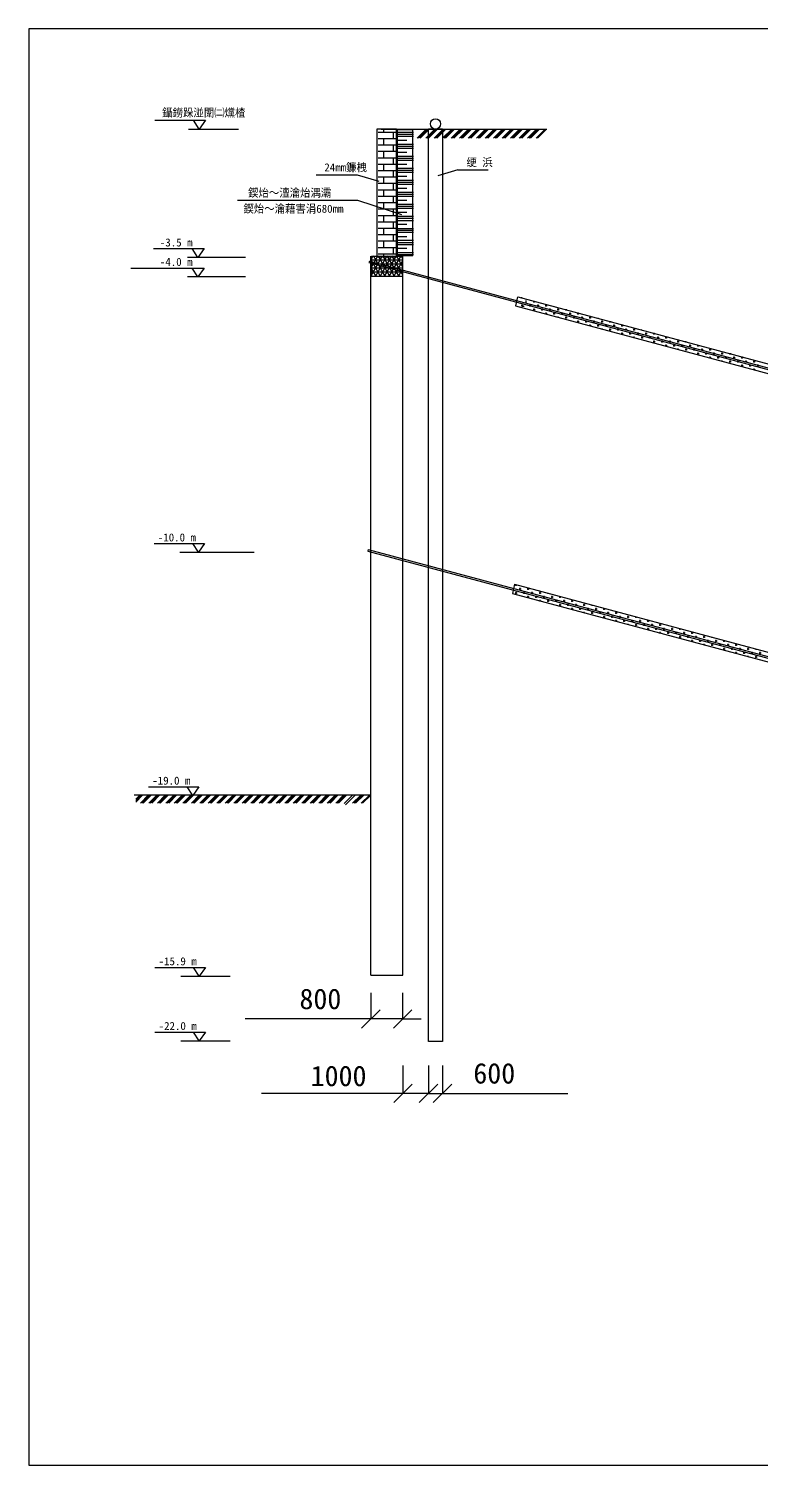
# Model space of a CAD drawing. Header units: metres. Extents: x 0 to 362, y 0 to 210.
# Drawn here: x 0 to 107.1, y 0 to 210 of the extents above; entities that cross this region are included whole.
import ezdxf

# ---------------------------------------------------------------- set-up
doc = ezdxf.new("R2010")
doc.units = ezdxf.units.M
doc.layers.add(' ', color=7, linetype='Continuous')
doc.layers.add('1', color=1, linetype='Continuous')

msp = doc.modelspace()

# ---------------------------------------------------------------- linework, layer by layer
for p, q in [((297, 210), (0, 210)), ((0, 210), (0, 0)), ((18.45, 196.62), (25.83, 196.62)), ((23.37, 195.34), (30.68, 195.34)), ((24.94, 195.34), (24.1, 196.62)), ((25.83, 196.62), (24.94, 195.34)), ((50.93, 195.3), (50.93, 176.66)), ((53.8, 195.3), (50.93, 195.3)), ((51.91, 194.89), (51.91, 195.31)), ((53.8, 176.66), (53.8, 195.3)), ((54.76, 195.31), (75.77, 195.31)), ((55, 195.32), (55.02, 195.34)), ((56.81, 194.02), (58.12, 195.34)), ((57.01, 194.02), (58.33, 195.34)), ((57.22, 194.02), (58.54, 195.34)), ((58.05, 194.02), (59.37, 195.34)), ((58.25, 194.02), (59.57, 195.34)), ((58.46, 194.02), (59.78, 195.34)), ((59.29, 194.02), (60.61, 195.34)), ((59.5, 194.02), (60.82, 195.34)), ((59.7, 194.02), (61.02, 195.34)), ((60.53, 194.02), (61.85, 195.34)), ((60.74, 194.02), (62.06, 195.34)), ((60.94, 194.02), (62.26, 195.34)), ((61.77, 194.02), (63.09, 195.34)), ((61.98, 194.02), (63.3, 195.34)), ((62.19, 194.02), (63.51, 195.34)), ((63.01, 194.02), (64.33, 195.34)), ((63.22, 194.02), (64.54, 195.34)), ((63.43, 194.02), (64.75, 195.34)), ((64.26, 194.02), (65.58, 195.34)), ((64.46, 194.02), (65.78, 195.34)), ((64.67, 194.02), (65.99, 195.34)), ((65.5, 194.02), (66.82, 195.34)), ((65.71, 194.02), (67.02, 195.34)), ((65.91, 194.02), (67.23, 195.34)), ((66.74, 194.02), (68.06, 195.34)), ((66.95, 194.02), (68.27, 195.34)), ((67.15, 194.02), (68.47, 195.34)), ((67.98, 194.02), (69.3, 195.34)), ((68.19, 194.02), (69.51, 195.34)), ((68.4, 194.02), (69.72, 195.34)), ((69.22, 194.02), (70.54, 195.34)), ((69.43, 194.02), (70.75, 195.34)), ((69.64, 194.02), (70.96, 195.34)), ((70.47, 194.02), (71.79, 195.34)), ((70.67, 194.02), (71.99, 195.34)), ((70.88, 194.02), (72.2, 195.34)), ((71.71, 194.02), (73.03, 195.34)), ((71.92, 194.02), (73.23, 195.34)), ((72.12, 194.02), (73.44, 195.34)), ((72.95, 194.02), (74.27, 195.34)), ((73.16, 194.02), (74.48, 195.34)), ((73.36, 194.02), (74.68, 195.34)), ((74.19, 194.02), (75.51, 195.34)), ((74.4, 194.02), (75.72, 195.34)), ((51.08, 194.89), (53.92, 194.89)), ((51.08, 193.95), (53.92, 193.95)), ((53.38, 195.29), (51.52, 195.29)), ((51.91, 193.02), (51.91, 193.95)), ((53.32, 193.95), (53.32, 194.89)), ((54.71, 195.29), (53.38, 195.29)), ((56.17, 195.2), (53.9, 195.2)), ((53.9, 195.2), (53.9, 176.86)), ((53.92, 194.87), (56.26, 194.87)), ((53.92, 194.58), (56.26, 194.58)), ((53.92, 194.29), (56.26, 194.29)), ((53.92, 193.7), (55.31, 193.7)), ((56.17, 176.86), (56.17, 195.2)), ((51.08, 193.02), (53.92, 193.02)), ((51.08, 192.08), (53.92, 192.08)), ((51.08, 191.14), (53.92, 191.14)), ((51.91, 191.14), (51.91, 192.08)), ((53.32, 192.08), (53.32, 193.02)), ((53.32, 190.21), (53.32, 191.14)), ((53.92, 193.12), (56.26, 193.12)), ((53.92, 192.83), (56.26, 192.83)), ((53.92, 192.53), (56.26, 192.53)), ((53.92, 191.95), (55.31, 191.95)), ((53.92, 191.36), (56.26, 191.36)), ((51.08, 190.21), (53.92, 190.21)), ((51.08, 189.27), (53.92, 189.27)), ((51.91, 189.27), (51.91, 190.21)), ((53.32, 188.33), (53.32, 189.27)), ((53.92, 191.07), (56.26, 191.07)), ((53.92, 190.78), (56.26, 190.78)), ((53.92, 190.19), (55.31, 190.19)), ((53.92, 189.61), (56.26, 189.61)), ((53.92, 189.31), (56.26, 189.31)), ((53.92, 189.02), (56.26, 189.02)), ((62.77, 189.38), (59.84, 188.49)), ((62.77, 189.38), (67.18, 189.38)), ((42.03, 188.64), (48.03, 188.64)), ((48.03, 188.64), (51.22, 187.74)), ((51.08, 188.33), (53.92, 188.33)), ((51.08, 187.4), (53.92, 187.4)), ((51.91, 187.4), (51.91, 188.33)), ((53.32, 186.46), (53.32, 187.4)), ((53.92, 188.43), (55.31, 188.43)), ((53.92, 187.85), (56.26, 187.85)), ((53.92, 187.56), (56.26, 187.56)), ((53.92, 187.26), (56.26, 187.26)), ((30.52, 184.92), (48.08, 184.92)), ((48.08, 184.92), (54.5, 182.86)), ((51.08, 186.46), (53.92, 186.46)), ((51.08, 185.52), (53.92, 185.52)), ((51.91, 185.52), (51.91, 186.46)), ((53.32, 184.59), (53.32, 185.52)), ((53.92, 186.68), (55.31, 186.68)), ((53.92, 186.09), (56.26, 186.09)), ((53.92, 185.8), (56.26, 185.8)), ((53.92, 185.51), (56.26, 185.51)), ((53.92, 184.92), (55.31, 184.92)), ((51.08, 184.59), (53.92, 184.59)), ((51.08, 183.65), (53.92, 183.65)), ((51.08, 182.71), (53.92, 182.71)), ((51.91, 183.65), (51.91, 184.59)), ((51.91, 181.78), (51.91, 182.71)), ((53.32, 182.71), (53.32, 183.65)), ((53.92, 184.34), (56.26, 184.34)), ((53.92, 184.04), (56.26, 184.04)), ((53.92, 183.75), (56.26, 183.75)), ((53.92, 183.17), (55.31, 183.17)), ((51.08, 181.78), (53.92, 181.78)), ((51.08, 180.84), (53.92, 180.84)), ((51.91, 179.9), (51.91, 180.84)), ((53.32, 180.84), (53.32, 181.78)), ((53.92, 182.58), (56.26, 182.58)), ((53.92, 182.29), (56.26, 182.29)), ((53.92, 181.99), (56.26, 181.99)), ((53.92, 181.41), (55.31, 181.41)), ((53.92, 180.82), (56.26, 180.82)), ((51.08, 179.9), (53.92, 179.9)), ((51.08, 178.97), (53.92, 178.97)), ((51.91, 178.03), (51.91, 178.97)), ((53.32, 178.97), (53.32, 179.9)), ((53.92, 180.53), (56.26, 180.53)), ((53.92, 180.24), (56.26, 180.24)), ((53.92, 179.65), (55.31, 179.65)), ((53.92, 179.07), (56.26, 179.07)), ((53.92, 178.77), (56.26, 178.77)), ((18.26, 177.87), (25.64, 177.87)), ((23.22, 176.62), (31.69, 176.62)), ((24.74, 176.58), (23.9, 177.87)), ((25.64, 177.87), (24.74, 176.58)), ((50.03, 71.65), (50.03, 176.75)), ((50.07, 173.9), (51.74, 176.79)), ((50.07, 175.07), (51.06, 176.79)), ((50.07, 176.24), (50.39, 176.79)), ((54.73, 176.71), (50.13, 176.71)), ((50.13, 176.71), (50.13, 173.81)), ((52.09, 173.89), (50.41, 176.79)), ((50.74, 173.89), (52.42, 176.79)), ((50.93, 176.66), (53.8, 176.66)), ((51.08, 178.03), (53.92, 178.03)), ((51.08, 177.09), (53.92, 177.09)), ((52.76, 173.89), (51.09, 176.79)), ((51.42, 173.89), (53.09, 176.79)), ((53.44, 173.89), (51.77, 176.79)), ((51.91, 176.75), (51.91, 177.09)), ((52.09, 173.89), (53.77, 176.79)), ((54.12, 173.89), (52.44, 176.79)), ((52.77, 173.89), (54.44, 176.79)), ((54.68, 174.09), (53.12, 176.79)), ((53.32, 177.09), (53.32, 178.03)), ((54.68, 175.26), (53.79, 176.79)), ((53.9, 176.86), (56.17, 176.86)), ((53.92, 178.48), (56.26, 178.48)), ((53.92, 177.9), (55.31, 177.9)), ((53.92, 177.31), (56.26, 177.31)), ((53.92, 177.02), (56.26, 177.02)), ((54.68, 176.43), (54.47, 176.79)), ((54.72, 71.65), (54.72, 176.75)), ((54.73, 173.81), (54.73, 176.71)), ((14.94, 175.02), (25.64, 175.02)), ((24.74, 173.74), (23.9, 175.02)), ((25.64, 175.02), (24.74, 173.74)), ((49.81, 176.04), (49.76, 175.81)), ((49.76, 175.81), (160.2, 146.22)), ((49.81, 176.04), (160.28, 146.44)), ((50.07, 176.23), (54.68, 176.23)), ((51.41, 173.89), (50.07, 176.21)), ((50.07, 175.64), (54.68, 175.64)), ((50.07, 175.05), (54.68, 175.05)), ((50.74, 173.89), (50.07, 175.04)), ((50.07, 174.47), (54.68, 174.47)), ((53.45, 173.89), (54.68, 176.02)), ((54.12, 173.89), (54.68, 174.85)), ((23.22, 173.77), (31.69, 173.77)), ((50.13, 173.81), (54.73, 173.81)), ((71.5, 170.8), (71.19, 169.47)), ((71.53, 170.82), (163.77, 146.11)), ((72, 170.71), (72.13, 170.71)), ((72.15, 170.56), (72.15, 170.7)), ((72.73, 169.98), (72.73, 170.27)), ((73.76, 170.12), (74.05, 170.12)), ((73.9, 169.98), (73.9, 170.23)), ((71.19, 169.47), (163.31, 144.79)), ((72, 169.54), (72.29, 169.54)), ((72.15, 169.39), (72.15, 169.68)), ((72.15, 169.46), (72.44, 169.46)), ((73.17, 169.54), (73.46, 169.54)), ((73.32, 169.39), (73.32, 169.68)), ((73.76, 168.95), (74.05, 168.95)), ((73.9, 168.82), (73.9, 169.1)), ((74.34, 169.54), (74.63, 169.54)), ((74.49, 169.39), (74.49, 169.68)), ((74.93, 168.95), (75.22, 168.95)), ((75.07, 168.8), (75.07, 169.1)), ((75.51, 169.54), (75.8, 169.54)), ((75.6, 168.37), (75.8, 168.37)), ((75.66, 169.39), (75.66, 169.68)), ((75.66, 168.35), (75.66, 168.51)), ((76.1, 168.95), (76.39, 168.95)), ((76.24, 168.8), (76.24, 169.1)), ((76.68, 168.37), (76.98, 168.37)), ((76.83, 169.39), (76.83, 169.45)), ((76.83, 168.22), (76.83, 168.51)), ((77.27, 168.95), (77.56, 168.95)), ((77.41, 168.8), (77.41, 169.1)), ((77.85, 168.37), (78.15, 168.37)), ((78, 168.22), (78, 168.51)), ((78.44, 168.95), (78.69, 168.95)), ((78.59, 168.8), (78.59, 168.98)), ((79.02, 168.37), (79.32, 168.37)), ((79.17, 168.22), (79.17, 168.51)), ((80.2, 168.37), (80.49, 168.37)), ((80.34, 168.22), (80.34, 168.51)), ((77.41, 167.88), (77.41, 167.93)), ((78.44, 167.78), (78.73, 167.78)), ((78.59, 167.63), (78.59, 167.93)), ((79.61, 167.78), (79.9, 167.78)), ((79.76, 167.63), (79.76, 167.93)), ((80.2, 167.19), (80.49, 167.19)), ((80.34, 167.09), (80.34, 167.34)), ((80.78, 167.78), (81.07, 167.78)), ((80.93, 167.63), (80.93, 167.93)), ((81.37, 167.19), (81.66, 167.19)), ((81.51, 167.05), (81.51, 167.34)), ((81.95, 167.78), (82.24, 167.78)), ((82.1, 167.63), (82.1, 167.93)), ((82.1, 166.62), (82.1, 166.76)), ((82.15, 166.61), (82.24, 166.61)), ((82.54, 167.19), (82.83, 167.19)), ((82.68, 167.05), (82.68, 167.34)), ((83.12, 166.61), (83.42, 166.61)), ((83.27, 167.63), (83.27, 167.72)), ((83.27, 166.46), (83.27, 166.76)), ((83.71, 167.19), (84, 167.19)), ((83.85, 167.05), (83.85, 167.34)), ((83.85, 166.15), (83.85, 166.17)), ((84.29, 166.61), (84.59, 166.61)), ((84.44, 166.46), (84.44, 166.76)), ((84.88, 167.19), (85.17, 167.19)), ((84.88, 166.02), (85.17, 166.02)), ((85.03, 167.05), (85.03, 167.25)), ((85.03, 165.88), (85.03, 166.17)), ((85.46, 166.61), (85.76, 166.61)), ((85.61, 166.46), (85.61, 166.76)), ((86.05, 166.02), (86.34, 166.02)), ((86.2, 165.88), (86.2, 166.17)), ((86.64, 166.61), (86.93, 166.61)), ((86.78, 166.46), (86.78, 166.76)), ((87.22, 166.02), (87.51, 166.02)), ((87.37, 165.88), (87.37, 166.17)), ((87.95, 166.46), (87.95, 166.47)), ((88.39, 166.02), (88.68, 166.02)), ((88.54, 165.88), (88.54, 166.17)), ((89.56, 166.02), (89.61, 166.02)), ((89.71, 165.88), (89.71, 166)), ((86.64, 165.44), (86.93, 165.44)), ((86.78, 165.37), (86.78, 165.58)), ((87.81, 165.44), (88.1, 165.44)), ((87.95, 165.29), (87.95, 165.58)), ((88.54, 164.9), (88.54, 165)), ((88.98, 165.44), (89.27, 165.44)), ((89.12, 165.29), (89.12, 165.58)), ((89.56, 164.85), (89.86, 164.85)), ((89.71, 164.71), (89.71, 165)), ((90.15, 165.44), (90.44, 165.44)), ((90.29, 165.29), (90.29, 165.58)), ((90.73, 164.85), (91.03, 164.85)), ((90.88, 164.71), (90.88, 165)), ((91.32, 165.44), (91.61, 165.44)), ((91.32, 164.27), (91.61, 164.27)), ((91.47, 165.29), (91.47, 165.53)), ((91.47, 164.12), (91.47, 164.41)), ((91.9, 164.85), (92.2, 164.85)), ((92.05, 164.71), (92.05, 165)), ((92.49, 164.27), (92.78, 164.27)), ((92.64, 164.12), (92.64, 164.41)), ((93.08, 164.85), (93.37, 164.85)), ((93.22, 164.71), (93.22, 165)), ((93.22, 163.64), (93.22, 163.83)), ((93.66, 164.27), (93.95, 164.27)), ((93.81, 164.12), (93.81, 164.41)), ((94.39, 164.71), (94.39, 164.74)), ((94.39, 163.54), (94.39, 163.83)), ((94.83, 164.27), (95.12, 164.27)), ((94.98, 164.12), (94.98, 164.41)), ((95.56, 163.54), (95.56, 163.83)), ((96, 164.27), (96.16, 164.27)), ((96.15, 164.12), (96.15, 164.27)), ((96.73, 163.54), (96.73, 163.83)), ((97.9, 163.54), (97.9, 163.8)), ((93.08, 163.68), (93.37, 163.68)), ((94.25, 163.68), (94.54, 163.68)), ((94.98, 163.17), (94.98, 163.24)), ((95.42, 163.68), (95.71, 163.68)), ((96, 163.1), (96.29, 163.1)), ((96.15, 162.95), (96.15, 163.24)), ((96.59, 163.68), (96.88, 163.68)), ((97.17, 163.1), (97.47, 163.1)), ((97.32, 162.95), (97.32, 163.24)), ((97.76, 163.68), (98.05, 163.68)), ((97.76, 162.51), (98.05, 162.51)), ((97.9, 162.39), (97.9, 162.66)), ((98.34, 163.1), (98.64, 163.1)), ((98.49, 162.95), (98.49, 163.24)), ((98.93, 162.51), (99.22, 162.51)), ((99.08, 162.36), (99.08, 162.66)), ((99.51, 163.1), (99.81, 163.1)), ((99.63, 161.93), (99.81, 161.93)), ((99.66, 162.95), (99.66, 163.24)), ((99.66, 161.92), (99.66, 162.07)), ((100.1, 162.51), (100.39, 162.51)), ((100.25, 162.36), (100.25, 162.66)), ((100.69, 161.93), (100.98, 161.93)), ((100.83, 162.95), (100.83, 163.02)), ((100.83, 161.78), (100.83, 162.07)), ((101.27, 162.51), (101.56, 162.51)), ((101.42, 162.36), (101.42, 162.66)), ((101.86, 161.93), (102.15, 161.93)), ((102, 161.78), (102, 162.07)), ((102.44, 162.51), (102.72, 162.51)), ((102.59, 162.36), (102.59, 162.55)), ((103.03, 161.93), (103.32, 161.93)), ((103.17, 161.78), (103.17, 162.07)), ((104.2, 161.93), (104.49, 161.93)), ((104.34, 161.78), (104.34, 162.07)), ((101.42, 161.45), (101.42, 161.49)), ((102.44, 161.34), (102.73, 161.34)), ((102.59, 161.19), (102.59, 161.49)), ((103.61, 161.34), (103.91, 161.34)), ((103.76, 161.19), (103.76, 161.49)), ((104.2, 160.75), (104.49, 160.75)), ((104.34, 160.66), (104.34, 160.9)), ((104.78, 161.34), (105.08, 161.34)), ((104.93, 161.19), (104.93, 161.49)), ((105.37, 160.75), (105.66, 160.75)), ((105.52, 160.61), (105.52, 160.9)), ((105.95, 161.34), (106.25, 161.34)), ((106.1, 161.19), (106.1, 161.49)), ((106.1, 160.19), (106.1, 160.32)), ((106.18, 160.17), (106.25, 160.17)), ((106.54, 160.75), (106.83, 160.75)), ((106.69, 160.61), (106.69, 160.9)), ((18.33, 134.74), (25.71, 134.74)), ((24.82, 133.46), (23.98, 134.74)), ((25.71, 134.74), (24.82, 133.46)), ((22.12, 133.47), (32.95, 133.47)), ((49.64, 133.87), (49.58, 133.64)), ((49.58, 133.64), (160.03, 104.05)), ((49.64, 133.87), (160.11, 104.27)), ((71.05, 128.78), (70.74, 127.44)), ((71.05, 128.78), (162.9, 104.17)), ((71.12, 128.72), (71.25, 128.72)), ((71.26, 128.58), (71.26, 128.72)), ((71.7, 128.14), (71.99, 128.14)), ((71.85, 127.99), (71.85, 128.28)), ((72.87, 128.14), (73.16, 128.14)), ((73.02, 127.99), (73.02, 128.25)), ((70.74, 127.44), (162.45, 102.87)), ((71.12, 127.55), (71.41, 127.55)), ((71.26, 127.41), (71.26, 127.7)), ((72.29, 127.55), (72.58, 127.55)), ((72.43, 127.41), (72.43, 127.7)), ((72.87, 126.97), (73.16, 126.97)), ((73.02, 126.84), (73.02, 127.11)), ((73.46, 127.55), (73.75, 127.55)), ((73.6, 127.41), (73.6, 127.7)), ((74.04, 126.97), (74.34, 126.97)), ((74.19, 126.82), (74.19, 127.11)), ((74.63, 127.55), (74.92, 127.55)), ((74.71, 126.38), (74.92, 126.38)), ((74.77, 127.41), (74.77, 127.7)), ((74.77, 126.36), (74.77, 126.53)), ((75.21, 126.97), (75.51, 126.97)), ((75.36, 126.82), (75.36, 127.11)), ((75.8, 126.38), (76.09, 126.38)), ((75.94, 127.41), (75.94, 127.46)), ((75.94, 126.24), (75.94, 126.53)), ((76.38, 126.97), (76.68, 126.97)), ((76.53, 126.82), (76.53, 127.11)), ((76.97, 126.38), (77.26, 126.38)), ((77.12, 126.24), (77.12, 126.53)), ((77.55, 126.97), (77.8, 126.97)), ((77.7, 126.82), (77.7, 126.99)), ((78.14, 126.38), (78.43, 126.38)), ((78.29, 126.24), (78.29, 126.53)), ((79.31, 126.38), (79.6, 126.38)), ((79.46, 126.24), (79.46, 126.52)), ((76.53, 125.89), (76.53, 125.94)), ((77.55, 125.8), (77.85, 125.8)), ((77.7, 125.65), (77.7, 125.94)), ((78.73, 125.8), (79.02, 125.8)), ((78.87, 125.65), (78.87, 125.94)), ((79.31, 125.21), (79.6, 125.21)), ((79.46, 125.11), (79.46, 125.36)), ((79.9, 125.8), (80.19, 125.8)), ((80.04, 125.65), (80.04, 125.94)), ((80.48, 125.21), (80.77, 125.21)), ((80.63, 125.06), (80.63, 125.36)), ((81.07, 125.8), (81.36, 125.8)), ((81.21, 125.65), (81.21, 125.94)), ((81.21, 124.64), (81.21, 124.77)), ((81.27, 124.63), (81.36, 124.63)), ((81.65, 125.21), (81.95, 125.21)), ((81.8, 125.06), (81.8, 125.36)), ((82.24, 124.63), (82.53, 124.63)), ((82.38, 125.65), (82.38, 125.74)), ((82.38, 124.48), (82.38, 124.77)), ((82.82, 125.21), (83.12, 125.21)), ((82.97, 125.06), (82.97, 125.36)), ((82.97, 124.17), (82.97, 124.19)), ((83.41, 124.63), (83.7, 124.63)), ((83.56, 124.48), (83.56, 124.77)), ((83.99, 125.21), (84.29, 125.21)), ((83.99, 124.04), (84.29, 124.04)), ((84.14, 125.06), (84.14, 125.27)), ((84.14, 123.89), (84.14, 124.19)), ((84.58, 124.63), (84.87, 124.63)), ((84.73, 124.48), (84.73, 124.77)), ((85.17, 124.04), (85.46, 124.04)), ((85.31, 123.89), (85.31, 124.19)), ((85.75, 124.63), (86.04, 124.63)), ((85.9, 124.48), (85.9, 124.77)), ((86.34, 124.04), (86.63, 124.04)), ((86.48, 123.89), (86.48, 124.19)), ((87.07, 124.48), (87.07, 124.48)), ((87.51, 124.04), (87.8, 124.04)), ((87.65, 123.89), (87.65, 124.19)), ((88.68, 124.04), (88.73, 124.04)), ((88.82, 123.89), (88.82, 124.01)), ((85.75, 123.45), (86.04, 123.45)), ((85.9, 123.38), (85.9, 123.6)), ((86.92, 123.45), (87.21, 123.45)), ((87.07, 123.31), (87.07, 123.6)), ((87.65, 122.91), (87.65, 123.02)), ((88.09, 123.45), (88.39, 123.45)), ((88.24, 123.31), (88.24, 123.6)), ((88.68, 122.87), (88.97, 122.87)), ((88.82, 122.72), (88.82, 123.02)), ((89.26, 123.45), (89.56, 123.45)), ((89.41, 123.31), (89.41, 123.6)), ((89.85, 122.87), (90.14, 122.87)), ((90, 122.72), (90, 123.02)), ((90.43, 123.45), (90.73, 123.45)), ((90.43, 122.28), (90.73, 122.28)), ((90.58, 123.31), (90.58, 123.54)), ((90.58, 122.14), (90.58, 122.43)), ((91.02, 122.87), (91.31, 122.87)), ((91.17, 122.72), (91.17, 123.02)), ((91.61, 122.28), (91.9, 122.28)), ((91.75, 122.14), (91.75, 122.43)), ((92.19, 122.87), (92.48, 122.87)), ((92.34, 122.72), (92.34, 123.02)), ((92.34, 121.66), (92.34, 121.84)), ((92.78, 122.28), (93.07, 122.28)), ((92.92, 122.14), (92.92, 122.43)), ((93.51, 122.72), (93.51, 122.76)), ((93.51, 121.55), (93.51, 121.84)), ((93.95, 122.28), (94.24, 122.28)), ((94.09, 122.14), (94.09, 122.43)), ((94.68, 121.55), (94.68, 121.84)), ((95.12, 122.28), (95.28, 122.28)), ((95.26, 122.14), (95.26, 122.29)), ((95.85, 121.55), (95.85, 121.84)), ((97.02, 121.55), (97.02, 121.82)), ((92.19, 121.7), (92.48, 121.7)), ((93.36, 121.7), (93.65, 121.7)), ((94.09, 121.19), (94.09, 121.26)), ((94.53, 121.7), (94.83, 121.7)), ((95.12, 121.11), (95.41, 121.11)), ((95.26, 120.97), (95.26, 121.26)), ((95.7, 121.7), (96, 121.7)), ((96.29, 121.11), (96.58, 121.11)), ((96.44, 120.97), (96.44, 121.26)), ((96.87, 121.7), (97.17, 121.7)), ((96.87, 120.53), (97.17, 120.53)), ((97.02, 120.4), (97.02, 120.67)), ((97.46, 121.11), (97.75, 121.11)), ((97.61, 120.97), (97.61, 121.26)), ((98.05, 120.53), (98.34, 120.53)), ((98.19, 120.38), (98.19, 120.67)), ((98.63, 121.11), (98.92, 121.11)), ((98.75, 119.94), (98.92, 119.94)), ((98.78, 120.97), (98.78, 121.26)), ((98.78, 119.93), (98.78, 120.09)), ((99.22, 120.53), (99.51, 120.53)), ((99.36, 120.38), (99.36, 120.67)), ((99.8, 119.94), (100.09, 119.94)), ((99.95, 120.97), (99.95, 121.03)), ((99.95, 119.8), (99.95, 120.09)), ((100.39, 120.53), (100.68, 120.53)), ((100.53, 120.38), (100.53, 120.67)), ((100.97, 119.94), (101.27, 119.94)), ((101.12, 119.8), (101.12, 120.09)), ((101.56, 120.53), (101.84, 120.53)), ((101.7, 120.38), (101.7, 120.56)), ((102.14, 119.94), (102.44, 119.94)), ((102.29, 119.8), (102.29, 120.09)), ((103.31, 119.94), (103.61, 119.94)), ((103.46, 119.8), (103.46, 120.09)), ((100.53, 119.46), (100.53, 119.5)), ((101.56, 119.36), (101.85, 119.36)), ((101.7, 119.21), (101.7, 119.5)), ((102.73, 119.36), (103.02, 119.36)), ((102.88, 119.21), (102.88, 119.5)), ((103.31, 118.77), (103.61, 118.77)), ((103.46, 118.68), (103.46, 118.92)), ((103.9, 119.36), (104.19, 119.36)), ((104.05, 119.21), (104.05, 119.5)), ((104.49, 118.77), (104.78, 118.77)), ((104.63, 118.62), (104.63, 118.92)), ((105.07, 119.36), (105.36, 119.36)), ((105.22, 119.21), (105.22, 119.5)), ((105.22, 118.21), (105.22, 118.33)), ((105.3, 118.19), (105.36, 118.19)), ((105.66, 118.77), (105.95, 118.77)), ((105.8, 118.62), (105.8, 118.92)), ((106.24, 118.19), (106.53, 118.19)), ((106.39, 119.21), (106.39, 119.31)), ((106.39, 118.04), (106.39, 118.33)), ((106.83, 118.77), (107.12, 118.77)), ((106.97, 118.62), (106.97, 118.92)), ((106.97, 117.74), (106.97, 117.75)), ((17.52, 99.2), (24.9, 99.2)), ((24, 97.91), (23.17, 99.2)), ((24.9, 99.2), (24, 97.91)), ((15.41, 98), (50.1, 98)), ((15.65, 97.98), (15.67, 98)), ((15.65, 97.36), (16.29, 98)), ((15.65, 96.95), (16.7, 98)), ((15.65, 97.16), (16.49, 98)), ((16.33, 96.8), (17.53, 98)), ((16.53, 96.8), (17.74, 98)), ((16.74, 96.8), (17.94, 98)), ((17.57, 96.8), (18.77, 98)), ((17.78, 96.8), (18.98, 98)), ((17.98, 96.8), (19.18, 98)), ((18.81, 96.8), (20.01, 98)), ((19.02, 96.8), (20.22, 98)), ((19.22, 96.8), (20.43, 98)), ((20.05, 96.8), (21.25, 98)), ((20.26, 96.8), (21.46, 98)), ((20.47, 96.8), (21.67, 98)), ((21.29, 96.8), (22.5, 98)), ((21.5, 96.8), (22.7, 98)), ((21.71, 96.8), (22.91, 98)), ((22.54, 96.8), (23.74, 98)), ((22.74, 96.8), (23.95, 98)), ((22.95, 96.8), (24.15, 98)), ((23.78, 96.8), (24.98, 98)), ((23.99, 96.8), (25.19, 98)), ((24.19, 96.8), (25.39, 98)), ((25.02, 96.8), (26.22, 98)), ((25.23, 96.8), (26.43, 98)), ((25.43, 96.8), (26.64, 98)), ((26.26, 96.8), (27.46, 98)), ((26.47, 96.8), (27.67, 98)), ((26.68, 96.8), (27.88, 98)), ((27.5, 96.8), (28.71, 98)), ((27.71, 96.8), (28.91, 98)), ((27.92, 96.8), (29.12, 98)), ((28.75, 96.8), (29.95, 98)), ((28.95, 96.8), (30.16, 98)), ((29.16, 96.8), (30.36, 98)), ((29.99, 96.8), (31.19, 98)), ((30.19, 96.8), (31.4, 98)), ((30.4, 96.8), (31.6, 98)), ((31.23, 96.8), (32.43, 98)), ((31.44, 96.8), (32.64, 98)), ((31.64, 96.8), (32.85, 98)), ((32.47, 96.8), (33.67, 98)), ((32.68, 96.8), (33.88, 98)), ((32.89, 96.8), (34.09, 98)), ((33.71, 96.8), (34.92, 98)), ((33.92, 96.8), (35.12, 98)), ((34.13, 96.8), (35.33, 98)), ((34.96, 96.8), (36.16, 98)), ((35.16, 96.8), (36.36, 98)), ((35.37, 96.8), (36.57, 98)), ((36.2, 96.8), (37.4, 98)), ((36.4, 96.8), (37.61, 98)), ((36.61, 96.8), (37.81, 98)), ((37.44, 96.8), (38.64, 98)), ((37.65, 96.8), (38.85, 98)), ((37.85, 96.8), (39.06, 98)), ((38.68, 96.8), (39.88, 98)), ((38.89, 96.8), (40.09, 98)), ((39.1, 96.8), (40.3, 98)), ((39.92, 96.8), (41.13, 98)), ((40.13, 96.8), (41.33, 98)), ((40.34, 96.8), (41.54, 98)), ((41.16, 96.8), (42.37, 98)), ((41.37, 96.8), (42.57, 98)), ((41.58, 96.8), (42.78, 98)), ((42.41, 96.8), (43.61, 98)), ((42.61, 96.8), (43.82, 98)), ((42.82, 96.8), (44.02, 98)), ((43.65, 96.8), (44.85, 98)), ((43.86, 96.8), (45.06, 98)), ((44.06, 96.8), (45.27, 98)), ((44.89, 96.8), (46.09, 98)), ((45.1, 96.8), (46.3, 98)), ((45.3, 96.8), (46.51, 98)), ((46.13, 96.75), (47.33, 97.95)), ((46.34, 96.56), (47.54, 97.77)), ((46.55, 96.77), (47.75, 97.97)), ((47.37, 96.77), (48.58, 97.97)), ((47.58, 96.77), (48.78, 97.97)), ((47.79, 96.77), (48.99, 97.97)), ((48.62, 96.77), (49.82, 97.97)), ((48.82, 96.77), (50.03, 97.97)), ((18.45, 72.78), (25.83, 72.78)), ((22.23, 71.5), (29.47, 71.5)), ((24.93, 71.5), (24.09, 72.78)), ((25.83, 72.78), (24.93, 71.5)), ((50.04, 71.65), (54.72, 71.65)), ((50.02, 69.05), (50.02, 65.23)), ((54.68, 69.05), (54.68, 65.23)), ((50.02, 65.25), (31.66, 65.25)), ((48.67, 63.9), (51.37, 66.6)), ((54.68, 65.25), (50.02, 65.25)), ((56.03, 66.6), (53.33, 63.9)), ((54.68, 65.25), (57.38, 65.25)), ((18.45, 63.33), (25.83, 63.33)), ((24.93, 62.04), (24.09, 63.33)), ((25.83, 63.33), (24.93, 62.04)), ((22.23, 62.05), (29.47, 62.05)), ((54.73, 58.45), (54.73, 54.36)), ((58.46, 58.45), (58.46, 54.36)), ((58.46, 58.45), (58.46, 54.36)), ((60.51, 58.45), (60.51, 54.36)), ((53.38, 53.02), (56.08, 55.72)), ((59.81, 55.72), (57.11, 53.02)), ((57.11, 53.02), (59.81, 55.72)), ((61.86, 55.72), (59.16, 53.02)), ((54.73, 54.37), (34.06, 54.37)), ((58.46, 54.37), (54.73, 54.37)), ((58.46, 54.37), (55.76, 54.37)), ((58.46, 54.37), (60.51, 54.37)), ((58.46, 54.37), (61.16, 54.37)), ((60.51, 54.37), (78.85, 54.37)), ((0, 0), (297, 0))]:
    msp.add_line(p, q)
msp.add_circle((59.49, 196.08), 0.75)
at = {"layer": '1'}
for p, q in [((58.46, 61.94), (58.46, 195.39)), ((58.46, 195.39), (60.5, 195.39)), ((60.5, 195.39), (60.5, 61.94)), ((60.5, 61.94), (58.46, 61.94))]:
    msp.add_line(p, q, dxfattribs=at)

# ---------------------------------------------------------------- texts
at = {"layer": ' '}
for s, p in [('鑷鐒跺湴闈㈡爣楂', (19.52, 197.14)), ('绠 浜', (64.01, 189.89)), ('24mm鐮栧', (43.23, 189.15)), ('鍥炲～澶瀹炲湡灞', (32.07, 185.43)), ('鍥炲～瀹藉害涓680mm', (31.4, 183.1)), ('-3.5 m', (19.18, 178.17)), ('-4.0 m', (19.18, 175.33)), ('-10.0 m', (18.88, 135.05)), ('-19.0 m', (18.07, 99.5)), ('-15.9 m', (19, 73.09)), ('-22.0 m', (19, 63.63))]:
    msp.add_text(s, height=1.17, dxfattribs=at).set_placement(p)
for s, p in [('800', (39.59, 66.68)), ('1000', (41.23, 55.42)), ('600', (65.02, 55.8))]:
    msp.add_text(s, height=3).set_placement(p)

doc.saveas('drawing.dxf')
